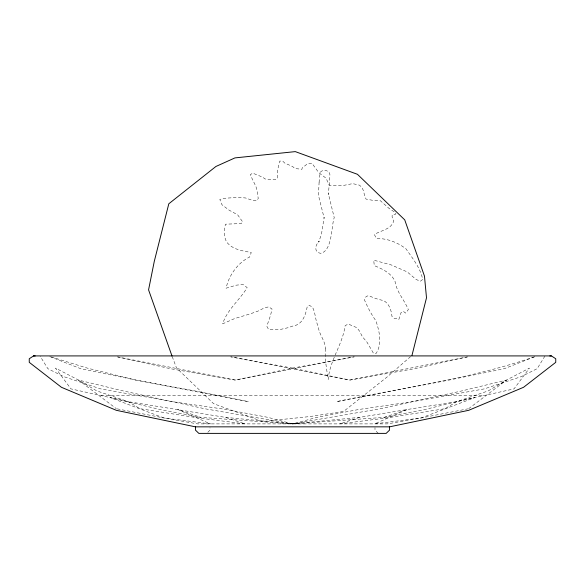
<?xml version="1.0" encoding="UTF-8"?>
<svg xmlns="http://www.w3.org/2000/svg" width="585" height="585" viewBox="0 0 585 585"><rect width="100%" height="100%" fill="white"/><g stroke="black" fill="none" stroke-linecap="round" stroke-linejoin="round"><path stroke-width="0.44" stroke-dasharray="2.92 2.19" d="M544.884 356.148L537.176 368.652L521.389 376.586L484.365 388.871L412.739 401.654L358.722 409.507L317.041 417.368L292.5 423.891L200.896 417.368L160.056 409.507L110.031 397.537L163.705 417.924L197.664 423.891L387.336 423.891L421.295 417.924L467.759 408.864M207.821 432.293L210.008 430.114L210.008 427.664M410.59 356.616L387.175 376.93L343.556 411.467L309.831 416.571L262.431 421.507L213.627 403.701L176.494 367.914L172.37 356.982M468.651 408.688L506.5 380.067L529.462 368.104L514.047 388.871L456.753 401.654L424.944 409.507L384.104 417.368L292.5 423.891L225.444 417.368L128.247 401.654L70.953 388.871L55.538 368.104L78.5 380.067L96.701 390.86L128.247 401.654L139.954 408.688L198.213 417.924L245.086 423.891L225.444 417.368M534.602 356.806L504.394 368.652L449.156 380.067L336.514 401.654C403.028 387.511 470.976 378.985 535.429 356.419M384.104 417.368L407.197 409.507L456.753 401.654L474.969 397.537L421.295 417.924L374.627 423.891L407.197 409.507L359.556 417.368L292.5 423.891L204.428 408.688L122.938 390.86L78.5 380.067L116.349 408.688M359.556 417.368L339.914 423.891L386.787 417.924L445.046 408.688L456.753 401.654L488.299 390.86L506.5 380.067L462.062 390.86L380.572 408.688L292.5 423.891L267.959 417.368L226.278 409.507L172.261 401.654L100.635 388.871L63.611 376.586L47.824 368.652L40.116 356.148M467.4 356.945L414.838 368.652L349.837 380.067L230.761 356.835L292.5 368.104L349.837 380.067L467.378 356.865M101.095 395.497L483.905 395.497M117.241 408.864L163.705 417.924L210.373 423.891L177.803 409.507L200.896 417.368M117.622 356.865L235.163 380.067L354.239 356.835L292.5 368.104L235.163 380.067L170.162 368.652L117.6 356.945M51.29 356.945L87.282 368.104L135.844 380.067L248.486 401.654L194.6 390.86L135.844 380.067L80.606 368.652L48.716 356.148M378.276 433.383L374.992 430.114L374.992 427.664M325.326 348.623C324.609 359.014 326.671 369.157 328.192 379.358C329.801 360.243 342.576 344.558 345.128 325.684L348.214 324.031L357.004 327.724L359.519 331.139L362.429 336.777L367.044 342.247L373.515 353.362L376.199 353.34C382.436 343.453 379.292 331.139 375.958 320.836C371.263 314.284 367.577 307.162 364.418 299.783L366.21 296.376L368.806 295.63C373.537 297.911 378.48 299.615 383.628 300.558C389.413 303.907 391.321 310.321 391.987 316.5L394.246 318.437L396.805 318.181L398.853 319.41L401.134 312.434L403.292 311.322L405.646 313.121L408.345 309.567C404.308 299.82 396.469 291.827 394.992 281.224C391.087 272.917 382.268 268.946 374.268 265.597L373.72 260.164L391.409 264.998L407.24 271.915L415.847 279.242L420.184 281.37L422.699 279.476C420.418 267.82 412.579 258.409 406.019 248.881C397.573 242.344 387.116 238.285 376.426 238.505L374.356 234.519C380.996 230.241 391.767 229.503 393.8 220.465L392.104 216.991L392.177 214.768L395.431 214.359L395.957 213.013L388.893 208.26L380.148 200.538L372.265 200.238L366.056 199.068C363.27 194.403 364.638 188.545 359.402 185.152L352.696 183.624L341.786 185.752L329.289 185.218L326.035 178.191L318.796 172.663L311.878 163.186L307.63 163.698L302.226 167.873L301.904 169.262L295.067 168.568L292.515 166.484L284.822 163.113L282.701 161.102L279.725 161.087L277.487 170.557L277.495 178.432L275.359 179.507L270.19 179.61L265.063 178.951L262.614 177.16L252.647 173.123L250.241 174.769L255.959 186.564L257.115 191.134L258.241 198.498L256.566 200.83L253.159 200.589L245.524 197.971L238.183 197.372L223.309 198.359L219.799 199.47L222.029 204.787L229.144 210.19L237.627 214.79L242.746 221.993L241.181 223.565L225.444 224.187C224.048 230.154 223.645 236.464 226.636 242.036C232.713 249.758 242.373 250.768 251.272 252.53L249.619 257.034C237.795 262.819 228.83 275.374 226.095 288.186L236.369 285.151L243.06 284.5L247.17 287.608C239.579 300.171 227.273 309.567 222.629 323.834L234.622 318.569L250.607 313.75L258.007 311.096L264.617 307.783L268.705 306.869L272.025 309.019L270.497 315.564L266.811 326.211L268.552 329.435L280.427 329.428L288.215 327.673L292.442 326.137C302.438 324.894 305.487 315.381 307.154 306.993L309.165 305.297L312.39 307.023C315.688 312.96 315.147 320.324 318.262 326.481C318.913 334.664 325.377 340.47 325.326 348.623M319.11 182.081L318.459 195.332L324.156 218.125L324.112 217.591L321.487 234.058L318.737 242.102L319.125 241.291C315.118 244.932 313.787 252.135 320.426 253.32C332.565 251.44 331.307 224.962 334.232 217.671L328.361 193.693L328.426 194.322L329.933 174.586L328.821 171.756L325.45 170.242L322.905 170.447L320.902 171.61L319.995 173.409L319.11 182.081"/><path stroke-width="0.88" d="M411.972 355.424L426.502 297.809L424.469 276.105L404.725 219.858L357.442 174.293L295.301 151.617L234.936 157.906L215.916 166.476L168.809 203.777L154.272 261.393L148.568 289.86L172.048 356.141M33.586 355.914L29.25 358.751L29.25 362.334L61.447 387.299L116.349 410.319L195.456 426.845L389.544 426.845L468.651 410.319L523.553 387.299L555.75 362.334L555.75 358.751L551.414 355.914L33.586 355.914L35.224 355.972M549.776 355.972L551.414 355.914M389.544 426.845L389.544 430.114L386.173 433.383L198.827 433.383L195.456 430.114L195.456 426.845"/></g></svg>
